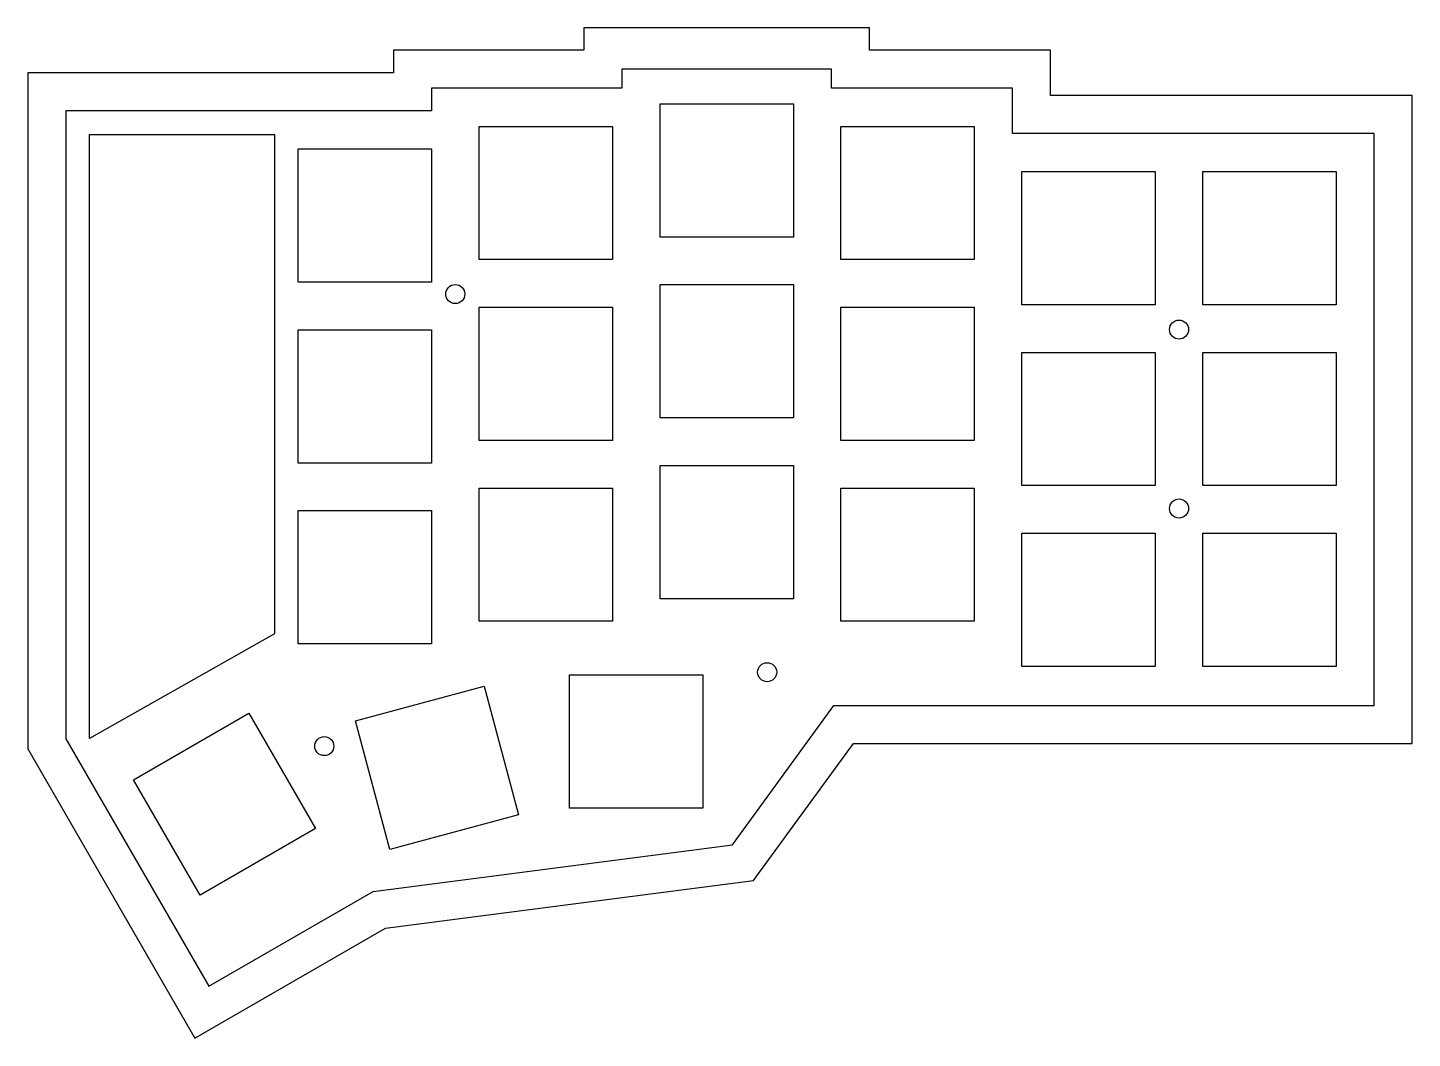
# Model space of a CAD drawing. Extents: x 19 to 164, y 87 to 194.
import ezdxf

# ---------------------------------------------------------------- set-up
doc = ezdxf.new("R2010")
doc.units = 0
doc.layers.add('View001', color=7, linetype='CONTINUOUS')

msp = doc.modelspace()

# ---------------------------------------------------------------- linework, layer by layer
at = {"layer": 'View001'}
for p, q in [((107.227, 193.651), (77.2268, 193.651)), ((77.2268, 193.651), (77.2268, 191.281)), ((107.227, 191.281), (107.227, 193.651)), ((77.2268, 191.281), (57.2268, 191.281)), ((57.2268, 191.281), (57.2268, 188.911)), ((126.227, 191.281), (107.227, 191.281)), ((126.227, 186.531), (126.227, 191.281)), ((103.227, 189.281), (81.2268, 189.281)), ((81.2268, 189.281), (81.2268, 187.281)), ((103.227, 187.281), (103.227, 189.281)), ((18.8224, 188.911), (18.8224, 117.865)), ((57.2268, 188.911), (18.8224, 188.911)), ((81.2268, 187.281), (61.2268, 187.281)), ((61.2268, 187.281), (61.2268, 184.911)), ((122.227, 187.281), (103.227, 187.281)), ((122.227, 182.531), (122.227, 187.281)), ((164.227, 186.531), (126.227, 186.531)), ((164.227, 118.431), (164.227, 186.531)), ((61.2268, 184.911), (22.8224, 184.911)), ((22.8224, 184.911), (22.8224, 118.937)), ((85.2268, 185.651), (99.2268, 185.651)), ((85.2268, 171.651), (85.2268, 185.651)), ((99.2268, 185.651), (99.2268, 171.651)), ((66.2268, 183.281), (80.2268, 183.281)), ((66.2268, 169.281), (66.2268, 183.281)), ((80.2268, 183.281), (80.2268, 169.281)), ((104.227, 183.281), (118.227, 183.281)), ((104.227, 169.281), (104.227, 183.281)), ((118.227, 183.281), (118.227, 169.281)), ((25.3224, 182.411), (44.7268, 182.411)), ((25.3224, 118.973), (25.3224, 182.411)), ((44.7268, 182.411), (44.7268, 129.973)), ((160.227, 182.531), (122.227, 182.531)), ((160.227, 122.431), (160.227, 182.531)), ((47.2268, 180.911), (61.2268, 180.911)), ((47.2268, 166.911), (47.2268, 180.911)), ((61.2268, 180.911), (61.2268, 166.911)), ((123.227, 178.531), (137.227, 178.531)), ((123.227, 164.531), (123.227, 178.531)), ((137.227, 178.531), (137.227, 164.531)), ((142.227, 178.531), (156.227, 178.531)), ((142.227, 164.531), (142.227, 178.531)), ((156.227, 178.531), (156.227, 164.531)), ((99.2268, 171.651), (85.2268, 171.651)), ((80.2268, 169.281), (66.2268, 169.281)), ((118.227, 169.281), (104.227, 169.281)), ((61.2268, 166.911), (47.2268, 166.911)), ((85.2268, 166.651), (99.2268, 166.651)), ((85.2268, 152.651), (85.2268, 166.651)), ((99.2268, 166.651), (99.2268, 152.651)), ((137.227, 164.531), (123.227, 164.531)), ((156.227, 164.531), (142.227, 164.531)), ((66.2268, 164.281), (80.2268, 164.281)), ((66.2268, 150.281), (66.2268, 164.281)), ((80.2268, 164.281), (80.2268, 150.281)), ((104.227, 164.281), (118.227, 164.281)), ((104.227, 150.281), (104.227, 164.281)), ((118.227, 164.281), (118.227, 150.281)), ((47.2268, 161.911), (61.2268, 161.911)), ((47.2268, 147.911), (47.2268, 161.911)), ((61.2268, 161.911), (61.2268, 147.911)), ((123.227, 159.531), (137.227, 159.531)), ((123.227, 145.531), (123.227, 159.531)), ((137.227, 159.531), (137.227, 145.531)), ((142.227, 159.531), (156.227, 159.531)), ((142.227, 145.531), (142.227, 159.531)), ((156.227, 159.531), (156.227, 145.531)), ((99.2268, 152.651), (85.2268, 152.651)), ((80.2268, 150.281), (66.2268, 150.281)), ((118.227, 150.281), (104.227, 150.281)), ((61.2268, 147.911), (47.2268, 147.911)), ((85.2268, 147.651), (99.2268, 147.651)), ((85.2268, 133.651), (85.2268, 147.651)), ((99.2268, 147.651), (99.2268, 133.651)), ((137.227, 145.531), (123.227, 145.531)), ((156.227, 145.531), (142.227, 145.531)), ((66.2268, 145.281), (80.2268, 145.281)), ((66.2268, 131.281), (66.2268, 145.281)), ((80.2268, 145.281), (80.2268, 131.281)), ((104.227, 145.281), (118.227, 145.281)), ((104.227, 131.281), (104.227, 145.281)), ((118.227, 145.281), (118.227, 131.281)), ((47.2268, 142.911), (61.2268, 142.911)), ((47.2268, 128.911), (47.2268, 142.911)), ((61.2268, 142.911), (61.2268, 128.911)), ((123.227, 140.531), (137.227, 140.531)), ((123.227, 126.531), (123.227, 140.531)), ((137.227, 140.531), (137.227, 126.531)), ((142.227, 140.531), (156.227, 140.531)), ((142.227, 126.531), (142.227, 140.531)), ((156.227, 140.531), (156.227, 126.531)), ((99.2268, 133.651), (85.2268, 133.651)), ((80.2268, 131.281), (66.2268, 131.281)), ((118.227, 131.281), (104.227, 131.281)), ((44.7268, 129.973), (25.3224, 118.973)), ((61.2268, 128.911), (47.2268, 128.911)), ((137.227, 126.531), (123.227, 126.531)), ((156.227, 126.531), (142.227, 126.531)), ((75.7268, 125.651), (89.7268, 125.651)), ((75.7268, 111.651), (75.7268, 125.651)), ((89.7268, 125.651), (89.7268, 111.651)), ((53.2304, 120.827), (66.7533, 124.451)), ((66.7533, 124.451), (70.3768, 110.928)), ((92.8377, 107.778), (103.495, 122.431)), ((103.495, 122.431), (160.227, 122.431)), ((29.9295, 114.627), (42.0538, 121.627)), ((42.0538, 121.627), (49.0538, 109.503)), ((56.8538, 107.304), (53.2304, 120.827)), ((18.8224, 117.865), (36.3763, 87.4612)), ((22.8224, 118.937), (37.8404, 92.9253)), ((95.0594, 104.032), (105.532, 118.431)), ((105.532, 118.431), (164.227, 118.431)), ((36.9295, 102.503), (29.9295, 114.627)), ((70.3768, 110.928), (56.8538, 107.304)), ((89.7268, 111.651), (75.7268, 111.651)), ((49.0538, 109.503), (36.9295, 102.503)), ((55.1034, 102.892), (92.8377, 107.778)), ((56.4105, 99.028), (95.0594, 104.032)), ((37.8404, 92.9253), (55.1034, 102.892)), ((36.3763, 87.4612), (56.4105, 99.028))]:
    msp.add_line(p, q, dxfattribs=at)
for centre in [(63.7268, 165.661), (139.727, 161.931), (139.727, 143.131), (96.4768, 125.931), (49.9724, 118.161)]:
    msp.add_circle(centre, 1, dxfattribs=at)

doc.saveas('drawing.dxf')
